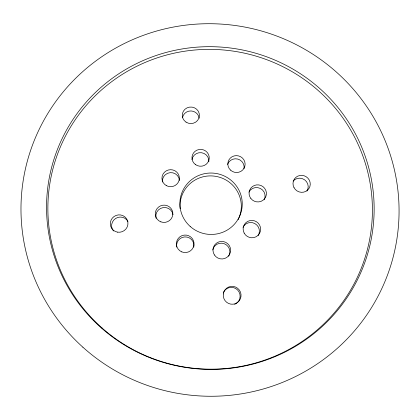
<?xml version="1.0" encoding="UTF-8"?>
<svg xmlns="http://www.w3.org/2000/svg" width="420" height="420" viewBox="0 0 420 420"><rect width="100%" height="100%" fill="white"/><g stroke="black" fill="none" stroke-linecap="round" stroke-linejoin="round"><path stroke-width="0.63" d="M180.133 208.672A30.671 30.198 9.5 0 1 215.387 176.279A30.671 30.198 9.5 0 1 238.917 217.991M238.66 218.568A30.671 30.198 9.5 0 1 238.114 219.713M227.561 164.467A8.505 8.29 14.1 0 1 237.699 159.049A8.505 8.29 14.1 0 1 244.015 168.656M191.987 159.584A8.505 8.29 5.1 0 1 201.448 152.712A8.505 8.29 5.1 0 1 208.856 161.732M162.435 181.997A8.563 8.374 -3.6 0 1 170.184 172.652A8.563 8.374 -3.6 0 1 179.482 180.479M156.151 218.332A8.636 8.505 -10.6 0 1 156.02 217.812M155.925 217.287A8.636 8.505 -10.6 0 1 163.18 207.58A8.636 8.505 -10.6 0 1 172.998 214.662M176.72 247.112A8.678 8.615 -8.3 0 1 184.737 236.917A8.678 8.615 -8.3 0 1 193.914 246.052M193.862 246.593A8.678 8.615 -8.3 0 1 193.778 247.128M212.756 249.89A8.678 8.621 26.9 0 1 224.369 243.773A8.678 8.621 26.9 0 1 228.711 256.184M242.97 227.388A8.642 8.51 29.7 0 1 254.856 223.571A8.642 8.51 29.7 0 1 258.122 235.625M248.923 192.077A8.563 8.379 22.7 0 1 260.348 188.449A8.563 8.379 22.7 0 1 264.233 199.752M223.267 292.824A8.81 8.736 66.9 0 1 223.487 292.32M223.734 291.832A8.81 8.736 66.9 0 1 237.578 289.968A8.81 8.736 66.9 0 1 235.604 303.875M235.111 304.127A8.81 8.736 66.9 0 1 234.607 304.343M113.447 230.995A8.71 8.531 -24.2 0 1 115.589 218.484A8.71 8.531 -24.2 0 1 127.99 221.55M182.532 117.432A8.431 8.138 3.3 0 1 191.142 110.959A8.431 8.138 3.3 0 1 199.164 118.167M293.108 181.115A8.552 8.295 28.9 0 1 304.616 179.823A8.552 8.295 28.9 0 1 306.962 191.074M190.176 226.433A31.201 30.697 9.5 0 0 241.563 210.304A31.201 30.697 9.5 0 0 201.453 174.473A31.201 30.697 9.5 0 0 190.176 226.433M250.856 198.476A8.71 8.515 22.6 0 0 265.766 196.791A8.71 8.515 22.6 0 0 256.62 184.9A8.71 8.515 22.6 0 0 250.856 198.476M230.491 170.084A8.652 8.426 14 0 0 244.86 166.189A8.652 8.426 14 0 0 234.066 155.935A8.652 8.426 14 0 0 230.491 170.084M195.61 164.672A8.652 8.426 5.1 0 0 209.218 158.629A8.652 8.426 5.1 0 0 196.985 150.145A8.652 8.426 5.1 0 0 195.61 164.672M166.268 185.566A8.71 8.515 -3.4 0 0 179.361 178.216A8.71 8.515 -3.4 0 0 166.331 170.819A8.71 8.515 -3.4 0 0 166.268 185.566M160.871 221.855A8.788 8.647 -10.2 0 0 172.751 212.425A8.788 8.647 -10.2 0 0 158.582 207.049A8.788 8.647 -10.2 0 0 160.871 221.855M181.781 251.885A8.831 8.762 -7.6 0 0 193.972 242.702A8.831 8.762 -7.6 0 0 179.886 236.828A8.831 8.762 -7.6 0 0 181.781 251.885M214.441 254.977A8.831 8.762 26.3 0 0 229.688 254.168A8.831 8.762 26.3 0 0 221.282 241.427A8.831 8.762 26.3 0 0 214.441 254.977M244.183 233.121A8.788 8.652 29.3 0 0 259.34 233.746A8.788 8.652 29.3 0 0 252.131 220.416A8.788 8.652 29.3 0 0 244.183 233.121M82.871 347.193A189.121 186.191 9.5 0 0 394.748 250.493A189.121 186.191 9.5 0 0 152.444 32.277A189.121 186.191 9.5 0 0 82.871 347.193M102.023 327.968A162.335 159.831 9.5 0 0 368.991 242.708A162.335 159.831 9.5 0 0 159.406 57.136A162.335 159.831 9.5 0 0 102.023 327.968M294.042 187.698A8.699 8.431 28.8 0 0 308.994 188.459A8.699 8.431 28.8 0 0 301.849 175.355A8.699 8.431 28.8 0 0 294.042 187.698M223.351 293.927A8.962 8.883 66 0 0 235.431 303.639A8.962 8.883 66 0 0 237.683 288.314A8.962 8.883 66 0 0 223.351 293.927M117.621 232.16A8.862 8.673 -23.8 0 0 127.412 220.421A8.862 8.673 -23.8 0 0 112.34 218.096A8.862 8.673 -23.8 0 0 117.621 232.16M186.044 122.126A8.573 8.264 3.3 0 0 199.395 115.915A8.573 8.264 3.3 0 0 187.1 107.846A8.573 8.264 3.3 0 0 186.044 122.126M101.257 327.863A163.868 161.296 9.5 0 0 370.708 241.742A163.868 161.296 9.5 0 0 159.07 54.532A163.868 161.296 9.5 0 0 101.257 327.863"/></g></svg>
